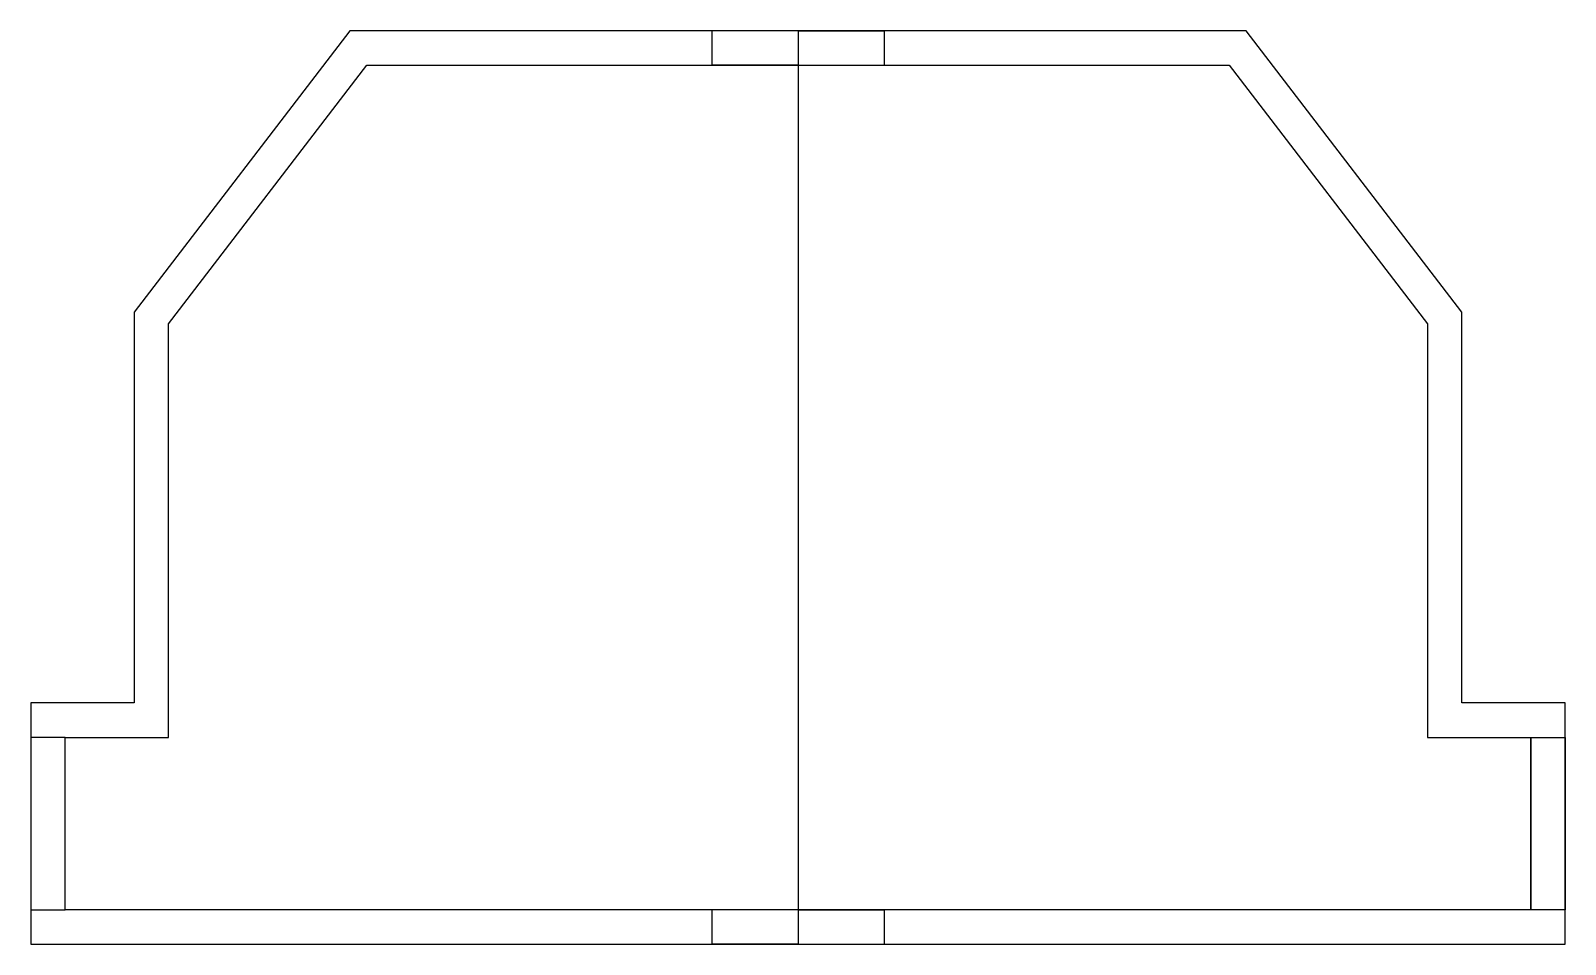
# Model space of a CAD drawing. Header units: millimetres. Extents: x -89 to 89, y -4 to 102.
import ezdxf

# ---------------------------------------------------------------- set-up
doc = ezdxf.new("R2010")
doc.units = ezdxf.units.MM
doc.layers.get('0').update_dxf_attribs({"linetype": 'CONTINUOUS'})

msp = doc.modelspace()

# ---------------------------------------------------------------- linework, layer by layer
for p, q in [((0, 102), (-10, 102)), ((-10, 102), (-10, 98)), ((0, 102), (0, -4)), ((0, 102), (10, 102)), ((10, 102), (10, 98)), ((0, 98), (-10, 98)), ((0, 98), (10, 98)), ((0, 0), (-10, 0)), ((-10, 0), (-10, -4)), ((0, 0), (10, 0)), ((10, 0), (10, -4)), ((0, -4), (-10, -4)), ((0, -4), (10, -4))]:
    msp.add_line(p, q)
for points in [[(51.97, 102), (-51.97, 102), (-77, 69.36), (-77, 24), (-89, 24), (-89, -4), (89, -4), (89, 24), (77, 24), (77, 69.36)], [(-50, 98), (50, 98), (73, 68), (73, 20), (85, 20), (85, 0), (-85, 0), (-85, 20), (-73, 20), (-73, 68)], [(-85, 20), (-89, 20), (-89, 0), (-85, 0)], [(89, 20), (89, 0), (85, 0), (85, 20)]]:
    msp.add_lwpolyline(points, close=True)
msp.add_point((0, 0))

doc.saveas('drawing.dxf')
